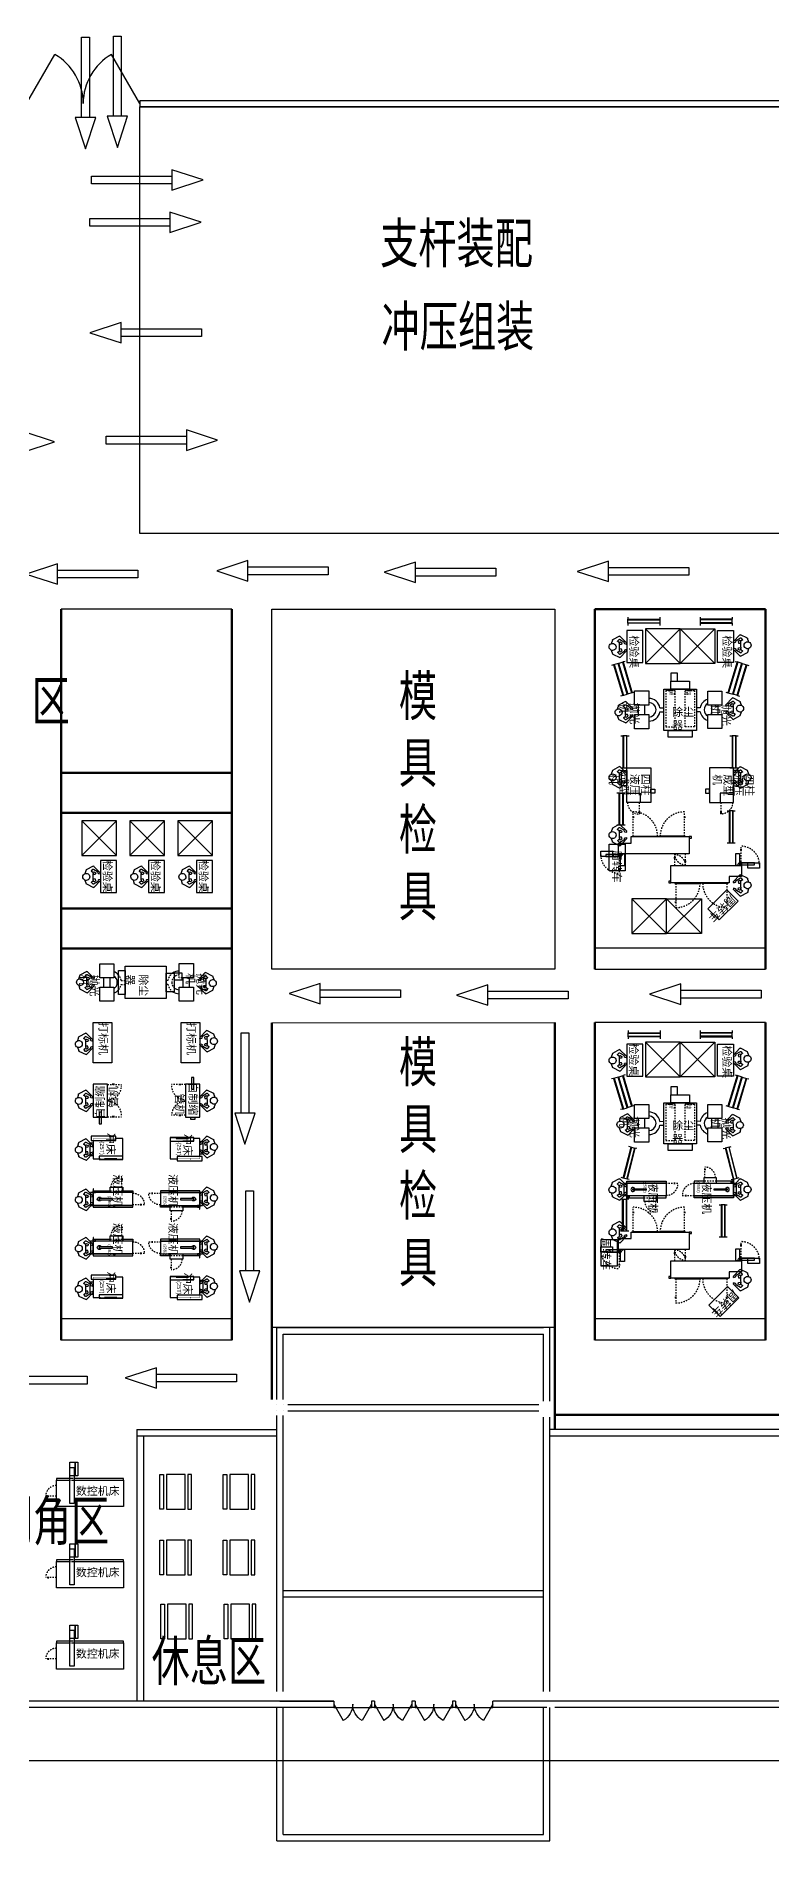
# Model space of a CAD drawing. Header units: millimetres. Extents: x 958 to 636282, y 2095 to 161571.
# Drawn here: x 461509 to 489090, y 2095 to 69744 of the extents above; entities that cross this region are included whole.
import ezdxf

# ---------------------------------------------------------------- set-up
doc = ezdxf.new("R2010")
doc.units = ezdxf.units.MM
doc.linetypes.add('DOT', pattern=[0.25, 0, -0.25])
doc.linetypes.add('JIS_02_1.0', pattern=[2, 1, -1])
for name, color, linetype in [('dl', 3, 'Continuous'), ('wall', 2, 'Continuous'), ('WINDOW', 4, 'Continuous'), ('其他', 7, 'Continuous'), ('区域', 4, 'Continuous'), ('墙体', 7, 'Continuous'), ('标注', 7, 'Continuous'), ('物流动线', 7, 'Continuous'), ('设备', 7, 'Continuous'), ('设备名称', 3, 'Continuous')]:
    doc.layers.add(name, color=color, linetype=linetype)
doc.layers.add('动线', color=2, linetype='Continuous', lineweight=120)
doc.styles.add('1', font='', dxfattribs={"width": 0.7})
doc.styles.get("Standard").update_dxf_attribs({"font": 'arial.ttf'})
doc.styles.get('1').set_extended_font_data('FangSong_GB2312')

# ---------------------------------------------------------------- blocks, each defined once
blk = doc.blocks.new('M_A0GGR')
for p, q in [((-0.5, 0), (-0.25, -0.433)), ((0.5, 0), (0.25, -0.433))]:
    blk.add_line(p, q)
for centre, start, end in [((-0.5, 0), 300, 0), ((0.5, 0), 180, 240)]:
    blk.add_arc(centre, 0.5, start, end)
blk = doc.blocks.new('新弯管机')
for p, q in [((1312, 2306), (1312, 2266)), ((2062, 776), (2062, 851)), ((2062, 776), (2062, 106))]:
    blk.add_line(p, q)
for points in [[(1312, 3276), (1292, 3276), (1292, 2306), (1312, 2306)], [(1312, 1296), (1292, 1296), (1292, 2266), (1312, 2266)], [(1962, 996), (2412, 996), (2412, 851), (1962, 851)]]:
    blk.add_lwpolyline(points, close=True)
blk.add_circle((1992, 796), 7.78)
blk.add_arc((1949, 805), 122, 22.31107, 83.94914)
at = {"layer": '设备', "color": 4, "linetype": 'JIS_02_1.0', "ltscale": 50}
for p, q in [((1292, 3246), (382, 3246)), ((558, 3258), (629, 3258)), ((558, 3235), (629, 3235)), ((1962, 3276), (2362, 3276)), ((2220, 3289), (2291, 3289)), ((2220, 3265), (2291, 3265)), ((1292, 1326), (382, 1326)), ((558, 1337), (629, 1337)), ((558, 1313), (629, 1313)), ((1992, 796), (2682, 796)), ((2519, 808), (2591, 808)), ((2519, 784), (2591, 784))]:
    blk.add_line(p, q, dxfattribs=at)
at = {"layer": '设备'}
for points in [[(1312, 3426), (1372, 3426), (1372, 3506), (1312, 3506)], [(2062, 776), (1982, 776), (1982, 296), (2062, 296)], [(2062, 106), (1862, 106), (1862, 546), (2062, 546)]]:
    blk.add_lwpolyline(points, close=True, dxfattribs=at)
for points in [[(1962, 3426), (1962, 776), (1552, 776), (1552, 1246), (1312, 1246), (1312, 3426), (1962, 3426)], [(1962, 926), (1962, 926), (1962, 776), (2062, 776), (2062, 851)]]:
    blk.add_lwpolyline(points, dxfattribs=at)
at = {"layer": '设备', "color": 4, "linetype": 'JIS_02_1.0', "ltscale": 50}
for centre, radius, start, end in [((1292, 3246), 910, 180, 270), ((1962, 3276), 400, 270, 0), ((1292, 1326), 910, 90, 180), ((1992, 796), 690, 270, 0)]:
    blk.add_arc(centre, radius, start, end, dxfattribs=at)
blk = doc.blocks.new('A$C6195158C')
for p, q in [((0, 230), (0, 310)), ((0, 210), (1200, 210)), ((0, 100), (1200, 100)), ((0, 0), (0, 80)), ((1200, 230), (1200, 310)), ((1200, 0), (1200, 80))]:
    blk.add_line(p, q)
blk.add_lwpolyline([(0, 80), (1200, 80), (1200, 230), (0, 230)], close=True)
blk = doc.blocks.new('A$C35020EBF')
at = {"color": 4, "linetype": 'ByBlock'}
for p, q in [((433, 1338), (16, 925)), ((188, 993), (449, 1142)), ((893, 1106), (456, 1341)), ((473, 1138), (570, 1030)), ((0, 488), (3, 444)), ((11, 913), (6, 870)), ((8, 432), (412, 6)), ((133, 472), (26, 507)), ((31, 850), (140, 881)), ((169, 371), (146, 458)), ((153, 895), (178, 982)), ((433, 202), (177, 359)), ((292, 426), (323, 528)), ((402, 369), (292, 426)), ((412, 976), (300, 923)), ((300, 923), (327, 819)), ((323, 528), (452, 539)), ((327, 819), (457, 804)), ((497, 386), (402, 369)), ((506, 955), (412, 976)), ((434, 2), (879, 224)), ((455, 672), (451, 474)), ((458, 869), (455, 672)), ((558, 310), (458, 205)), ((468, 409), (556, 339)), ((567, 1001), (477, 934)), ((888, 235), (969, 463)), ((975, 863), (902, 1094))]:
    blk.add_line(p, q, dxfattribs=at)
at = {"color": 4, "linetype": 'ByBlock', "extrusion": (0, 0, -1)}
for centre, major_axis, start_param, end_param in [((447, 1324), (-13.8, 13.8), 0.0047193, 1.2803556), ((458, 1125), (-13.8, 13.8), 0.2677317, 1.6252423), ((19, 489), (13.8, 13.8), 3.8592047, 5.8153226), ((22, 446), (13.8, 13.8), 3.1693306, 3.8592047), ((22, 446), (13.8, 13.8), 3.1693306, 3.8592047), ((26, 868), (-13.8, 13.8), 3.6419126, 5.5980305), ((30, 911), (13.8, 13.8), 4.0272342, 4.7171083), ((127, 453), (13.8, 13.8), -0.4678627, 0.5344764), ((134, 900), (-13.8, 13.8), 2.6395735, 3.6419126), ((187, 375), (-13.8, 13.8), 4.4771147, 5.2468654), ((197, 976), (-13.8, 13.8), 5.7811662, 6.550917), ((426, 19), (-13.8, 13.8), 3.4644906, 4.7401269), ((444, 218), (-13.8, 13.8), 3.119604, 4.4771147), ((671, 496), (156, 156), 3.5208135, 3.8272446), ((677, 840), (-156, 156), 5.6299906, 5.9364217), ((544, 323), (-13.8, 13.8), 1.4584834, 3.119604), ((555, 1017), (-13.8, 13.8), 1.6252423, 3.2863628), ((886, 665), (218, 0), 1.181713, 5.1342088), ((870, 241), (13.8, 13.8), 1.1232729, 1.8936943), ((884, 1088), (-13.8, 13.8), 1.2803556, 2.050777), ((886, 665), (-218, 0), 1.9923512, 4.3230417)]:
    blk.add_ellipse(centre, major_axis=major_axis, ratio=1, start_param=start_param, end_param=end_param, dxfattribs=at)
blk = doc.blocks.new('四柱成型液压机')
at = {"layer": '设备', "color": 4}
for p, q in [((4254, 2036), (4354, 2036)), ((4254, 2016), (4354, 2016))]:
    blk.add_line(p, q, dxfattribs=at)
at = {"layer": '设备', "color": 4, "linetype": 'JIS_02_1.0', "ltscale": 50}
blk.add_line((3925, 2026), (4365, 2026), dxfattribs=at)
at = {"layer": '设备'}
for points in [[(2625, 2456), (3925, 2456), (3925, 1556), (2625, 1556)], [(3575, 2456), (3425, 2456), (3425, 2606), (3575, 2606)], [(3925, 1556), (3575, 1556), (3575, 2056), (3925, 2056)], [(2735, 1556), (3305, 1556), (3305, 1356), (2735, 1356)]]:
    blk.add_lwpolyline(points, close=True, dxfattribs=at)
at = {"layer": '设备', "color": 4, "linetype": 'JIS_02_1.0', "ltscale": 50}
blk.add_arc((3925, 2026), 440, 270, 0, dxfattribs=at)
blk = doc.blocks.new('除尘器')
at = {"layer": '设备'}
for points in [[(578, 2144), (828, 2144), (828, 2444), (578, 2444)], [(1278, 1844), (578, 1844), (578, 2144), (1278, 2144)], [(318, 1844), (1538, 1844), (1538, 304), (318, 304)], [(478, 304), (1378, 304), (1378, 54), (478, 54)]]:
    blk.add_lwpolyline(points, close=True, dxfattribs=at)
at = {"layer": '设备', "insert": (631, 1142), "char_height": 300, "width": 978.98, "attachment_point": 1}
blk.add_mtext('除尘器', dxfattribs=at)
blk = doc.blocks.new('3支架')
for p, q in [((210, 529), (210, 609)), ((210, 354), (210, 529)), ((210, 529), (1410, 529)), ((210, 504), (1410, 504)), ((210, 354), (1410, 354)), ((210, 329), (1410, 329)), ((210, 179), (1410, 179)), ((210, 74), (210, 154)), ((210, 154), (1410, 154)), ((1410, 529), (1410, 609)), ((1410, 529), (1410, 354)), ((1410, 74), (1410, 154))]:
    blk.add_line(p, q)
blk.add_lwpolyline([(210, 154), (1410, 154), (1410, 354), (210, 354)], close=True)
blk = doc.blocks.new('长支杆设备群II')
for p, q in [((3035, 4500), (1735, 3200)), ((1735, 4500), (3035, 3200)), ((13158, 3996), (11858, 2696)), ((11858, 3996), (13158, 2696)), ((3035, 1900), (1735, 3200)), ((1735, 1900), (3035, 3200)), ((13158, 1396), (11858, 2696)), ((11858, 1396), (13158, 2696))]:
    blk.add_line(p, q)
for points in [[(1803, 5200), (3003, 5200), (3003, 4600), (1803, 4600)], [(11945, 5371), (12652, 4664), (12228, 4240), (11521, 4947)], [(1735, 4500), (3035, 4500), (3035, 3200), (1735, 3200)], [(11858, 3996), (13158, 3996), (13158, 2696), (11858, 2696)], [(1735, 1900), (3035, 1900), (3035, 3200), (1735, 3200)], [(11858, 1396), (13158, 1396), (13158, 2696), (11858, 2696)], [(1803, 1200), (3003, 1200), (3003, 1800), (1803, 1800)], [(10807, 537), (9807, 537), (9807, 1137), (10807, 1137)]]:
    blk.add_lwpolyline(points, close=True)
at = {"layer": '其他', "color": 2}
blk.add_line((1000, 6400), (1000, 0), dxfattribs=at)
at = {"layer": '其他'}
for p, q in [((13700, 0), (13700, 6400)), ((14500, 0), (14500, 6400))]:
    blk.add_line(p, q, dxfattribs=at)
at = {"layer": '设备'}
for p, q in [((4699, 3956), (4698, 3810)), ((4847, 3956), (4848, 3810)), ((4699, 2444), (4698, 2590)), ((4847, 2444), (4848, 2590))]:
    blk.add_line(p, q, dxfattribs=at)
at = {"layer": '设备', "color": 6, "linetype": 'JIS_02_1.0', "ltscale": 50}
blk.add_line((4003, 2922), (4003, 2932), dxfattribs=at)
at = {"layer": '设备'}
for points in [[(4073, 4235), (4073, 4760), (4598, 4760), (4598, 4235)], [(4948, 4235), (4948, 4760), (5473, 4760), (5473, 4235)], [(4598, 4622), (4598, 4372), (4948, 4372), (4948, 4622)], [(4063, 1490), (4063, 2025), (4598, 2025), (4598, 1490)], [(4598, 1882), (4598, 1632), (4948, 1632), (4948, 1882)], [(4948, 1490), (4948, 2025), (5483, 2025), (5483, 1490)]]:
    blk.add_lwpolyline(points, close=True, dxfattribs=at)
at = {"layer": '设备', "color": 6, "linetype": 'ByBlock', "ltscale": 50}
for points in [[(4053, 3646), (4053, 3656), (4034, 3656), (4034, 3470), (4053, 3470), (4053, 3480), (4044, 3480), (4044, 3646), (4053, 3646), (4053, 3480)], [(4053, 2754), (4053, 2744), (4034, 2744), (4034, 2930), (4053, 2930), (4053, 2920), (4044, 2920), (4044, 2754), (4053, 2754), (4053, 2920)]]:
    blk.add_lwpolyline(points, dxfattribs=at)
at = {"layer": '设备', "color": 6, "linetype": 'JIS_02_1.0', "ltscale": 50}
for points in [[(4053, 3736), (5413, 3736), (5413, 3386), (4053, 3386), (4053, 3736)], [(4053, 2664), (5413, 2664), (5413, 3014), (4053, 3014), (4053, 2664)]]:
    blk.add_lwpolyline(points, dxfattribs=at)
at = {"layer": '设备'}
for centre, radius, start, end in [((4773, 4375), 425, 199.23308, 259.99202), ((4773, 4375), 275, 210.60329, 270), ((4773, 4375), 275, 270, 329.39671), ((4773, 4375), 425, 280.00798, 340.76692), ((4773, 2025), 425, 100.00798, 180), ((4773, 2025), 275, 90, 180), ((4773, 2025), 275, 0, 90), ((4773, 2025), 425, 0, 79.99202)]:
    blk.add_arc(centre, radius, start, end, dxfattribs=at)
at = {"xscale": 0.6000000000252701, "yscale": 0.6000000000203727, "zscale": 0.6000000000000001}
for p, rotation in [((2772, 5209), 91.72114113857661), ((5141, 4926), 91.72114113857661), ((7722, 5209), 91.72114113857661), ((11768, 5209), 91.72114113857661), ((4454, 1413), 271.7211411385766), ((2003, 1188), 271.7211411385766), ((6893, 1188), 271.7211411385766), ((9056, 1188), 271.7211411385766)]:
    blk.add_blockref('A$C35020EBF', p, dxfattribs=dict(at, rotation=rotation))
at = {"rotation": 270}
blk.add_blockref('A$C6195158C', (1300, 5154), dxfattribs=at)
for p in [(5743, 5070), (8555, 4960), (5750, 977)]:
    blk.add_blockref('A$C6195158C', p)
at = {"xscale": -1}
for p, rotation in [((1300, 1246), 270), ((7903, 1142), 180)]:
    blk.add_blockref('A$C6195158C', p, dxfattribs=dict(at, rotation=rotation))
at = {"layer": '其他'}
for name, p, rotation in [('3支架', (2736, 5248), 343.3806844207113), ('除尘器', (5847, 2272), 90)]:
    blk.add_blockref(name, p, dxfattribs=dict(at, rotation=rotation))
at = {"layer": '其他', "xscale": -1, "rotation": 196.6193155794869}
blk.add_blockref('3支架', (2736, 1152), dxfattribs=at)
at = {"layer": '设备', "rotation": 180}
blk.add_blockref('新弯管机', (12570, 6282), dxfattribs=at)
at = {"layer": '设备', "xscale": -1, "rotation": 180}
blk.add_blockref('四柱成型液压机', (4318, 6756), dxfattribs=at)
at = {"layer": '设备'}
for name, p in [('新弯管机', (8216, 118)), ('四柱成型液压机', (4318, -356))]:
    blk.add_blockref(name, p, dxfattribs=at)
at = {"layer": '设备', "char_height": 100, "width": 176.95}
for insert, attachment_point in [((4088, 3614), 1), ((4088, 2786), 7)]:
    blk.add_mtext('\\pxsm0.8;抽屉', dxfattribs=dict(at, insert=insert, attachment_point=attachment_point))
at = {"layer": '设备名称', "color": 3, "char_height": 300, "width": 947.22}
for insert, attachment_point in [((7190, 4413), 7), ((7173, 2050), 1)]:
    blk.add_mtext('\\pxsm0.8;四柱液压成型机', dxfattribs=dict(at, insert=insert, attachment_point=attachment_point))
at = {"layer": '设备名称', "char_height": 300}
for s, insert, width, attachment_point in [('\\pxsm0.8;{\\fSimSun|b0|i0|c134|p2;\\C7;检验桌}', (1985, 5110), 1379.58, 1), ('\\pxsm0.8;抛光机', (4555, 5073), 947.22, 1), ('\\pxsm0.8;{\\fSimSun|b0|i0|c134|p2;\\C7;检验桌}', (1985, 1290), 1693.69, 7), ('\\pxsm0.8;抛光机', (4499, 1640), 947.22, 1), ('\\pxsm0.8;{\\fSimSun|b0|i0|c134|p2;\\C7;周转车}', (10029, 975), 1402.85, 1)]:
    blk.add_mtext(s, dxfattribs=dict(at, insert=insert, width=width, attachment_point=attachment_point))
at = {"layer": '设备名称', "insert": (11900, 5312), "char_height": 300, "width": 1296.12, "attachment_point": 1, "rotation": 315}
blk.add_mtext('\\pxsm0.8;{\\fSimSun|b0|i0|c134|p2;\\C7;周转车}', dxfattribs=at)
blk = doc.blocks.new('Y30-25B2')
at = {"layer": '设备', "color": 4, "linetype": 'JIS_02_1.0', "ltscale": 50}
for p, q in [((1392, 1205), (1392, 1133)), ((1404, 871), (1404, 1271)), ((1415, 1205), (1415, 1133)), ((559, 211), (999, 211)), ((669, 223), (741, 223)), ((669, 199), (741, 199))]:
    blk.add_line(p, q, dxfattribs=at)
at = {"layer": '设备'}
for points in [[(999, 671), (2479, 671), (2479, 741), (1839, 741)], [(1369, 741), (999, 741), (999, 671)]]:
    blk.add_lwpolyline(points, dxfattribs=at)
for points in [[(1369, 671), (1839, 671), (1839, 871), (1369, 871)], [(2469, 671), (2389, 671), (2389, 731), (2469, 731)], [(2479, 671), (2469, 671), (2469, 811), (2479, 811)], [(999, 671), (2479, 671), (2479, 191), (999, 191)], [(999, 191), (2479, 191), (2479, 121), (999, 121)], [(1749, 456), (2249, 456), (2249, 406), (1749, 406)], [(2479, 671), (2579, 671), (2579, 191), (2479, 191)]]:
    blk.add_lwpolyline(points, close=True, dxfattribs=at)
at = {"layer": '设备', "color": 6, "linetype": 'JIS_02_1.0', "ltscale": 50}
blk.add_lwpolyline([(1839, 741), (1369, 741)], dxfattribs=at)
at = {"layer": '设备', "color": 4, "linetype": 'JIS_02_1.0', "ltscale": 50}
for centre, radius, start, end in [((1404, 871), 400, 0, 90), ((999, 211), 440, 90, 180)]:
    blk.add_arc(centre, radius, start, end, dxfattribs=at)
at = {"layer": '设备'}
blk.add_arc((2249, 431), 75, 199.47122, 160.52878, dxfattribs=at)
blk = doc.blocks.new('A$C5E91654F')
for p, q in [((2635, 5136), (1335, 3836)), ((1335, 5136), (2635, 3836)), ((2635, 2536), (1335, 3836)), ((1335, 2536), (2635, 3836))]:
    blk.add_line(p, q)
for points in [[(1403, 5836), (2603, 5836), (2603, 5236), (1403, 5236)], [(10911, 6039), (11618, 5332), (11194, 4907), (10487, 5615)], [(1335, 5136), (2635, 5136), (2635, 3836), (1335, 3836)], [(1335, 2536), (2635, 2536), (2635, 3836), (1335, 3836)], [(1403, 1836), (2603, 1836), (2603, 2436), (1403, 2436)], [(9726, 883), (8726, 883), (8726, 1483), (9726, 1483)]]:
    blk.add_lwpolyline(points, close=True)
at = {"layer": '其他', "color": 2}
blk.add_line((600, 7036), (600, 636), dxfattribs=at)
at = {"layer": '其他'}
for p, q in [((11700, 7036), (11700, 636)), ((12500, 7036), (12500, 636))]:
    blk.add_line(p, q, dxfattribs=at)
at = {"layer": '设备'}
for p, q in [((4299, 4593), (4298, 4446)), ((4447, 4593), (4448, 4446)), ((4299, 3080), (4298, 3226)), ((4447, 3080), (4448, 3226))]:
    blk.add_line(p, q, dxfattribs=at)
at = {"layer": '设备', "color": 6, "linetype": 'JIS_02_1.0', "ltscale": 50}
blk.add_line((3603, 3558), (3603, 3568), dxfattribs=at)
at = {"layer": '设备'}
for points in [[(3673, 4871), (3673, 5396), (4198, 5396), (4198, 4871)], [(4198, 5259), (4198, 5009), (4548, 5009), (4548, 5259)], [(4548, 4871), (4548, 5396), (5073, 5396), (5073, 4871)], [(3663, 2126), (3663, 2661), (4198, 2661), (4198, 2126)], [(4198, 2519), (4198, 2269), (4548, 2269), (4548, 2519)], [(4548, 2126), (4548, 2661), (5083, 2661), (5083, 2126)]]:
    blk.add_lwpolyline(points, close=True, dxfattribs=at)
at = {"layer": '设备', "color": 6, "linetype": 'ByBlock', "ltscale": 50}
for points in [[(3653, 4282), (3653, 4292), (3634, 4292), (3634, 4106), (3653, 4106), (3653, 4116), (3644, 4116), (3644, 4282), (3653, 4282), (3653, 4116)], [(3653, 3390), (3653, 3380), (3634, 3380), (3634, 3567), (3653, 3567), (3653, 3557), (3644, 3557), (3644, 3390), (3653, 3390), (3653, 3557)]]:
    blk.add_lwpolyline(points, dxfattribs=at)
at = {"layer": '设备', "color": 6, "linetype": 'JIS_02_1.0', "ltscale": 50}
for points in [[(3653, 4372), (5013, 4372), (5013, 4022), (3653, 4022), (3653, 4372)], [(3653, 3300), (5013, 3300), (5013, 3650), (3653, 3650), (3653, 3300)]]:
    blk.add_lwpolyline(points, dxfattribs=at)
at = {"layer": '设备'}
for centre, radius, start, end in [((4373, 5011), 425, 199.23308, 259.99202), ((4373, 5011), 275, 210.60329, 270), ((4373, 5011), 275, 270, 329.39671), ((4373, 5011), 425, 280.00798, 340.76692), ((4373, 2661), 425, 100.00798, 180), ((4373, 2661), 275, 90, 180), ((4373, 2661), 275, 0, 90), ((4373, 2661), 425, 0, 79.99202)]:
    blk.add_arc(centre, radius, start, end, dxfattribs=at)
at = {"xscale": 0.6000000000235218, "yscale": 0.6000000000203727, "zscale": 0.6000000000000001}
for p, rotation in [((2371, 5845), 91.72114113302071), ((4854, 5558), 91.72114113302071), ((7268, 5845), 91.72114113302071), ((10660, 5845), 91.72114113302071), ((4004, 2120), 271.7211411330207), ((1603, 1824), 271.7211411330207), ((6445, 1818), 271.7211411330207), ((8046, 1824), 271.7211411330207)]:
    blk.add_blockref('A$C35020EBF', p, dxfattribs=dict(at, rotation=rotation))
for p, rotation in [((900, 5790), 270), ((5321, 5453), 14.12290162912831)]:
    blk.add_blockref('A$C6195158C', p, dxfattribs=dict(rotation=rotation))
blk.add_blockref('A$C6195158C', (7430, 5296))
at = {"xscale": -1}
for p, rotation in [((900, 1883), 270), ((5321, 2219), 165.8770983708717), ((7210, 1909), 180)]:
    blk.add_blockref('A$C6195158C', p, dxfattribs=dict(at, rotation=rotation))
at = {"layer": '其他'}
for name, p, rotation in [('3支架', (2336, 5884), 343.3806844190269), ('除尘器', (5447, 2908), 90)]:
    blk.add_blockref(name, p, dxfattribs=dict(at, rotation=rotation))
at = {"layer": '其他', "xscale": -1, "rotation": 196.6193155809731}
blk.add_blockref('3支架', (2336, 1788), dxfattribs=at)
at = {"layer": '设备'}
for name, p, rotation in [('新弯管机', (11490, 6918), 180), ('Y30-25B2', (7284, 3358), 90), ('Y30-25B2', (6422, 4315), 270)]:
    blk.add_blockref(name, p, dxfattribs=dict(at, rotation=rotation))
blk.add_blockref('新弯管机', (7136, 754), dxfattribs=at)
at = {"layer": '设备', "char_height": 100, "width": 176.95}
for insert, attachment_point in [((3688, 4250), 1), ((3688, 3422), 7)]:
    blk.add_mtext('\\pxsm0.8;抽屉', dxfattribs=dict(at, insert=insert, attachment_point=attachment_point))
at = {"layer": '设备名称', "char_height": 300}
for s, insert, width, attachment_point in [('\\pxsm0.8;{\\fSimSun|b0|i0|c134|p2;\\C7;检验桌}', (1451, 5747), 1358.03, 1), ('\\pxsm0.8;抛光机', (4155, 5709), 947.22, 1), ('\\pxsm0.8;液压机\\P{\\H0.33333x;(25B2)}', (6556, 4980), 1584.49, 1), ('\\pxsm0.8;液压机\\P{\\H0.33333x;(25B2)}', (6554, 2970), 1584.49, 1), ('\\pxsm0.8;{\\fSimSun|b0|i0|c134|p2;\\C7;检验桌}', (1378, 1914), 1321.53, 7), ('\\pxsm0.8;抛光机', (4099, 2276), 947.22, 1), ('\\pxsm0.8;{\\fSimSun|b0|i0|c134|p2;\\C7;周转车}', (8655, 1207), 1419.45, 1)]:
    blk.add_mtext(s, dxfattribs=dict(at, insert=insert, width=width, attachment_point=attachment_point))
at = {"layer": '设备名称', "insert": (10809, 6050), "char_height": 300, "width": 1495.89, "attachment_point": 1, "rotation": 315}
blk.add_mtext('\\pxsm0.8;{\\fSimSun|b0|i0|c134|p2;\\C7;周转车}', dxfattribs=at)
blk = doc.blocks.new('JB23-25')
at = {"layer": '设备'}
for points in [[(7041, 6167), (7271, 6167)], [(7041, 5487), (7041, 6167)], [(8151, 6067), (8151, 5407), (7891, 5407)]]:
    blk.add_lwpolyline(points, dxfattribs=at)
for points in [[(7271, 6197), (8151, 6197), (8151, 6067), (7271, 6067)], [(7931, 6167), (7471, 6167), (7471, 6187), (7931, 6187)], [(7041, 6057), (6931, 6057), (6931, 5577), (7041, 5577)], [(7891, 5327), (6961, 5327), (6961, 5487), (7891, 5487)]]:
    blk.add_lwpolyline(points, close=True, dxfattribs=at)
at = {"layer": '设备', "color": 6, "linetype": 'DOT', "ltscale": 50}
for points in [[(7271, 6167), (8151, 6167), (8151, 6067)], [(7891, 5407), (7041, 5407), (7041, 5487)]]:
    blk.add_lwpolyline(points, dxfattribs=at)
blk = doc.blocks.new('A$C33EF0032')
at = {"layer": '设备', "color": 6, "linetype": 'JIS_02_1.0', "ltscale": 50}
for p, q in [((636, 2920), (636, 2853)), ((784, 2920), (784, 2853)), ((636, 1167), (636, 1313)), ((784, 1167), (785, 1313))]:
    blk.add_line(p, q, dxfattribs=at)
at = {"layer": '设备'}
blk.add_line((631, 1313), (789, 1313), dxfattribs=at)
for points in [[(360, 3338), (0, 3338), (0, 3873), (535, 3873)], [(535, 3873), (535, 3453)]]:
    blk.add_lwpolyline(points, dxfattribs=at)
at = {"layer": '设备', "color": 6, "linetype": 'JIS_02_1.0', "ltscale": 50}
blk.add_lwpolyline([(535, 3453), (535, 3338), (360, 3338)], dxfattribs=at)
at = {"layer": '设备'}
for points in [[(885, 3481), (885, 3731), (535, 3731), (535, 3481)], [(1420, 3873), (1420, 3338), (885, 3338), (885, 3873)], [(535, 888), (535, 363), (10, 363), (10, 888)], [(885, 501), (885, 751), (535, 751), (535, 501)], [(1410, 888), (1410, 363), (885, 363), (885, 888)]]:
    blk.add_lwpolyline(points, close=True, dxfattribs=at)
for centre, radius, start, end in [((710, 3338), 425, 180, 214.56032), ((710, 3338), 275, 317.72209, 0), ((710, 3338), 425, 325.43968, 0), ((710, 748), 425, 130.38745, 160.76692), ((710, 748), 275, 90, 149.39671), ((710, 748), 275, 30.60329, 90), ((710, 748), 425, 19.23308, 49.61255)]:
    blk.add_arc(centre, radius, start, end, dxfattribs=at)
at = {"layer": '设备', "color": 6, "linetype": 'JIS_02_1.0', "ltscale": 50}
for centre, radius, start, end in [((710, 3338), 425, 214.56032, 259.99202), ((710, 3338), 275, 180, 270), ((710, 3338), 275, 270, 317.72209), ((710, 3338), 425, 280.00798, 325.43968), ((710, 748), 425, 100.00798, 130.38745), ((710, 748), 425, 49.61255, 79.99202)]:
    blk.add_arc(centre, radius, start, end, dxfattribs=at)
at = {"layer": '设备'}
blk.add_blockref('除尘器', (-218, 1009), dxfattribs=at)
at = {"layer": '设备名称', "char_height": 300, "width": 947.22, "attachment_point": 1}
for insert in [(365, 4312), (421, 317)]:
    blk.add_mtext('\\pxsm0.8;抛光机', dxfattribs=dict(at, insert=insert))
blk = doc.blocks.new('A$C4B1044F8')
at = {"layer": '其他'}
for p, q in [((6400, 800), (0, 800)), ((6400, 0), (0, 0))]:
    blk.add_line(p, q, dxfattribs=at)
at = {"layer": '设备', "color": 4, "linetype": 'JIS_02_1.0', "ltscale": 50}
for p, q in [((1740, 9588), (2260, 9588)), ((4660, 9588), (4140, 9588)), ((1740, 8372), (2260, 8372)), ((4660, 8430), (4140, 8430))]:
    blk.add_line(p, q, dxfattribs=at)
at = {"layer": '设备', "color": 4}
for p, q in [((1994, 9598), (1912, 9598)), ((1994, 9578), (1912, 9578)), ((4406, 9598), (4488, 9598)), ((4406, 9578), (4488, 9578)), ((1994, 8382), (1912, 8382)), ((1994, 8362), (1912, 8362)), ((4406, 8440), (4488, 8440)), ((4406, 8420), (4488, 8420))]:
    blk.add_line(p, q, dxfattribs=at)
at = {"layer": '设备'}
for points in [[(1200, 10400), (1200, 11900), (1900, 11900), (1900, 10400)], [(4500, 10400), (4500, 11900), (5200, 11900), (5200, 10400)], [(4975, 9410), (4975, 9850), (4885, 9850), (4885, 9410)], [(1425, 8550), (1425, 8110), (1515, 8110), (1515, 8550)], [(5005, 8360), (5005, 8270), (4855, 8270), (4855, 8360)]]:
    blk.add_lwpolyline(points, close=True, dxfattribs=at)
for points in [[(1740, 8360), (1740, 9600), (1200, 9600), (1200, 8360), (1425, 8360)], [(4660, 9600), (4660, 8360), (5200, 8360), (5200, 9600), (4975, 9600)], [(4885, 9600), (4660, 9600)], [(1515, 8360), (1740, 8360)]]:
    blk.add_lwpolyline(points, dxfattribs=at)
at = {"layer": '设备', "color": 6, "linetype": 'JIS_02_1.0', "ltscale": 10}
for points in [[(4975, 9600), (4885, 9600)], [(1425, 8360), (1515, 8360)]]:
    blk.add_lwpolyline(points, dxfattribs=at)
at = {"layer": '设备', "color": 4, "linetype": 'JIS_02_1.0', "ltscale": 50}
for centre, start, end in [((1740, 9530), 270, 0), ((4660, 9530), 180, 270), ((1740, 8430), 0, 90), ((4660, 8430), 90, 180)]:
    blk.add_arc(centre, 520, start, end, dxfattribs=at)
at = {"xscale": 0.6000000000107248, "yscale": 0.6000000000203727, "zscale": 0.6000000000000001}
for p, rotation in [((1226, 13831), 181.7211411386183), ((5162, 12967), 1.721141138618356), ((1181, 11515), 181.7211411386183), ((5207, 10793), 1.721141138618356), ((1181, 9382), 181.7211411386183), ((5207, 8561), 1.721141138618356), ((1181, 7552), 181.7211411386183), ((5207, 6828), 1.721141138618356), ((1181, 5672), 181.7211411386183), ((5207, 4919), 1.721141138618356), ((1181, 3852), 181.7211411386183), ((5207, 3085), 1.721141138618356), ((1181, 2331), 181.7211411386183), ((5207, 1602), 1.721141138618356)]:
    blk.add_blockref('A$C35020EBF', p, dxfattribs=dict(at, rotation=rotation))
at = {"layer": '标注', "rotation": 270}
blk.add_blockref('A$C33EF0032', (1082, 14120), dxfattribs=at)
at = {"layer": '设备', "xscale": -1, "rotation": 180}
for name, p in [('JB23-25', (-5841, 12967)), ('Y30-25B2', (2721, 5721)), ('Y30-25B2', (2721, 3901)), ('JB23-25', (-5841, 7767))]:
    blk.add_blockref(name, p, dxfattribs=at)
at = {"layer": '设备', "xscale": -1}
for name, p in [('JB23-25', (12241, 1393)), ('Y30-25B2', (3679, 4859)), ('Y30-25B2', (3679, 3039)), ('JB23-25', (12241, -3807))]:
    blk.add_blockref(name, p, dxfattribs=at)
at = {"layer": '设备名称', "char_height": 300, "attachment_point": 3}
for s, insert, width, rotation in [('\\pxsm0.8;{\\fSimSun|b0|i0|c134|p2;打标机}', (1728, 10692), 1557.99, 270), ('\\pxsm0.8;{\\fSimSun|b0|i0|c134|p2;打标机}', (5028, 10692), 1333.29, 270), ('自制缩管机', (1308, 9530), 1226.08, 90), ('自制缩管机', (5092, 8430), 1226.08, 270), ('\\pxsm0.8;冲床\\P{\\H0.5x;(25T)}', (2009, 6948), 947.22, 270), ('\\pxsm0.8;冲床\\P{\\H0.5x;(25T)}', (4892, 6909), 947.22, 270), ('\\pxsm0.8;液压机\\P{\\H0.33333x;(25B2)}', (2264, 4991), 1584.49, 270), ('\\pxsm0.8;液压机\\P{\\H0.33333x;(25B2)}', (4344, 4993), 1584.49, 270), ('\\pxsm0.8;液压机\\P{\\H0.33333x;(25B2)}', (2264, 3171), 1584.49, 270), ('\\pxsm0.8;液压机\\P{\\H0.33333x;(25B2)}', (4344, 3173), 1584.49, 270), ('\\pxsm0.8;冲床\\P{\\H0.5x;(25T)}', (2009, 1748), 947.22, 270), ('\\pxsm0.8;冲床\\P{\\H0.5x;(25T)}', (4892, 1709), 947.22, 270)]:
    blk.add_mtext(s, dxfattribs=dict(at, insert=insert, width=width, rotation=rotation))
blk = doc.blocks.new('数控机床')
at = {"color": 4, "linetype": 'JIS_02_1.0', "ltscale": 50}
for p, q in [((2851, 946), (3251, 946)), ((3185, 958), (3113, 958)), ((3185, 934), (3113, 934))]:
    blk.add_line(p, q, dxfattribs=at)
for points in [[(331, 1326), (2851, 1326), (2851, 346), (2351, 346)], [(2181, 346), (331, 346), (331, 1326)], [(331, 346), (331, 276), (2181, 276)], [(2351, 276), (2851, 276), (2851, 346)]]:
    blk.add_lwpolyline(points)
for points in [[(2181, 1216), (2351, 1216), (2351, -134), (2181, -134)], [(2151, -324), (2051, -324), (2051, 176), (2151, 176)], [(2151, 176), (2351, 176), (2351, -324), (2151, -324)]]:
    blk.add_lwpolyline(points, close=True)
at = {"color": 6, "linetype": 'JIS_02_1.0', "ltscale": 20}
for points in [[(2351, 346), (2181, 346)], [(2181, 276), (2351, 276)]]:
    blk.add_lwpolyline(points, dxfattribs=at)
at = {"color": 4, "linetype": 'JIS_02_1.0', "ltscale": 50}
blk.add_arc((2851, 946), 400, 270, 0, dxfattribs=at)

msp = doc.modelspace()

# ---------------------------------------------------------------- linework, layer by layer
for p, q in [((521219.068, 67095.334), (465399.059, 67095.323)), ((521219.068, 67095.334), (465399.059, 67095.323)), ((521219.068, 67095.334), (465399.059, 67095.323)), ((472675.431, 7335.325), (450469.07, 7335.321)), ((490229.07, 7335.328), (478625.046, 7335.326))]:
    msp.add_line(p, q)
for points in [[(465399.059, 67335.323), (465399.059, 67095.323)], [(470529.046, 18635.326), (470529.046, 21333.212), (470769.045, 21335.326)], [(470769.045, 21335.326), (480529.045, 21335.326)], [(470769.046, 18635.326), (470769.045, 21095.326)], [(470769.045, 21095.326), (480529.045, 21095.326)], [(480769.046, 18575.326), (480769.046, 21335.59), (480529.045, 21335.326)], [(480529.046, 18575.326), (480529.045, 21095.326)], [(470529.046, 18455.326), (470529.046, 18455.349)], [(470769.045, 18455.326), (470769.069, 18455.326)], [(470769.046, 18455.303), (470769.046, 18455.326)], [(470949.069, 18455.326), (480349.069, 18455.326)], [(470529.046, 18215.303), (470529.046, 18215.326)], [(470529.046, 16915.326), (470529.046, 18035.326)], [(470769.045, 18215.326), (470769.069, 18215.326)], [(470769.046, 18215.326), (470769.046, 18215.349)], [(470769.046, 16915.326), (470769.046, 18035.326)], [(470949.069, 18215.326), (480349.069, 18215.326)], [(480529.046, 16915.326), (480529.046, 17975.326)], [(480769.046, 16915.326), (480769.046, 17975.326)], [(470529.046, 7695.335), (470529.046, 16915.326)], [(470769.046, 17335.326), (470769.069, 17335.326)], [(470769.046, 17095.326), (470769.069, 17095.326)], [(470769.046, 7695.335), (470769.046, 16915.326)], [(480529.046, 17335.326), (480529.069, 17335.326)], [(480529.046, 17095.326), (480529.069, 17095.326)], [(480529.046, 7695.335), (480529.046, 16915.326)], [(480769.046, 7695.335), (480769.046, 16915.326)], [(470769.045, 11485.326), (480529.045, 11485.326)], [(470769.045, 11245.326), (480529.045, 11245.326)], [(470529.046, 2095.324), (470529.045, 7095.324)], [(470651.431, 7335.324), (472675.431, 7335.324), (472675.431, 7095.325)], [(470769.046, 2335.324), (470769.045, 7095.324)], [(480649.046, 7095.339), (478625.046, 7095.339), (478625.046, 7335.326)], [(480529.046, 2335.339), (480529.046, 7095.335)], [(480769.046, 2095.339), (480769.046, 7095.335)], [(470529.046, 2095.324), (480769.046, 2095.339)], [(470769.046, 2335.324), (480529.046, 2335.339)]]:
    msp.add_lwpolyline(points)
at = {"layer": 'dl'}
msp.add_line((538839.07, 5095.337), (401859.07, 5095.312), dxfattribs=at)
at = {"layer": 'wall'}
for p, q in [((465399.059, 67335.323), (521219.068, 67335.334)), ((472675.431, 7095.325), (399859.07, 7095.311)), ((540239.062, 7095.325), (480949.07, 7095.311))]:
    msp.add_line(p, q, dxfattribs=at)
at = {"layer": 'WINDOW'}
for p, q in [((472675.431, 7095.325), (474075.431, 7095.325)), ((474195.431, 7335.325), (474075.431, 7335.325)), ((474075.431, 7335.325), (474075.431, 7095.325)), ((474195.431, 7095.325), (474075.431, 7095.325)), ((474195.431, 7335.325), (474195.431, 7095.325)), ((474195.431, 7095.325), (475595.431, 7095.325)), ((475715.431, 7335.325), (475595.431, 7335.325)), ((475595.431, 7335.325), (475595.431, 7095.325)), ((475715.431, 7095.325), (475595.431, 7095.325)), ((475715.431, 7335.325), (475715.431, 7095.325)), ((475715.431, 7095.325), (477115.431, 7095.325)), ((477235.431, 7335.325), (477115.431, 7335.325)), ((477115.431, 7335.325), (477115.431, 7095.325)), ((477235.431, 7095.325), (477115.431, 7095.325)), ((477235.431, 7335.325), (477235.431, 7095.325)), ((477235.431, 7095.325), (478635.431, 7095.325))]:
    msp.add_line(p, q, dxfattribs=at)
at = {"layer": '其他', "color": 0, "ltscale": 10}
for points in [[(466287.865, 15833.169), (466287.865, 14533.169), (466148.606, 14533.169), (466148.606, 15833.169)], [(466393.057, 15833.169), (466393.057, 14533.169), (467093.057, 14533.169), (467093.057, 15833.169)], [(467198.248, 15833.169), (467198.248, 14533.169), (467337.507, 14533.169), (467337.507, 15833.169)], [(468659.773, 15830.433), (468659.773, 14530.433), (468520.514, 14530.433), (468520.514, 15830.433)], [(468764.964, 15830.433), (468764.964, 14530.433), (469464.964, 14530.433), (469464.964, 15830.433)], [(469570.156, 15830.433), (469570.156, 14530.433), (469709.415, 14530.433), (469709.415, 15830.433)], [(466287.865, 13367.87), (466287.865, 12067.87), (466148.606, 12067.87), (466148.606, 13367.87)], [(466393.057, 13367.87), (466393.057, 12067.87), (467093.057, 12067.87), (467093.057, 13367.87)], [(467198.248, 13367.87), (467198.248, 12067.87), (467337.507, 12067.87), (467337.507, 13367.87)], [(468659.773, 13365.134), (468659.773, 12065.134), (468520.514, 12065.134), (468520.514, 13365.134)], [(468764.964, 13365.134), (468764.964, 12065.134), (469464.964, 12065.134), (469464.964, 13365.134)], [(469570.156, 13365.134), (469570.156, 12065.134), (469709.415, 12065.134), (469709.415, 13365.134)], [(466328.141, 10971.611), (466328.141, 9671.611), (466188.882, 9671.611), (466188.882, 10971.611)], [(466433.333, 10971.611), (466433.333, 9671.611), (467133.333, 9671.611), (467133.333, 10971.611)], [(467238.524, 10971.611), (467238.524, 9671.611), (467377.783, 9671.611), (467377.783, 10971.611)], [(468700.049, 10968.875), (468700.049, 9668.875), (468560.79, 9668.875), (468560.79, 10968.875)], [(468805.24, 10968.875), (468805.24, 9668.875), (469505.24, 9668.875), (469505.24, 10968.875)], [(469610.432, 10968.875), (469610.432, 9668.875), (469749.691, 9668.875), (469749.691, 10968.875)]]:
    msp.add_lwpolyline(points, close=True, dxfattribs=at)
at = {"layer": '动线'}
for p, q in [((462449.059, 20865.328), (462449.054, 48265.315)), ((468849.059, 48265.316), (468849.059, 20865.328)), ((488849.068, 48265.32), (482449.068, 48265.319)), ((482449.068, 34765.327), (482449.068, 48265.32)), ((488849.068, 48265.321), (488849.068, 34765.327)), ((462449.055, 42127.443), (468849.059, 42127.443)), ((468849.055, 40627.446), (462449.055, 40627.445)), ((468849.056, 37044.869), (462449.056, 37044.868)), ((468849.056, 37044.869), (462449.056, 37044.868)), ((468849.057, 35544.869), (462449.057, 35544.868)), ((470349.069, 18635.326), (470349.06, 32760.203)), ((480949.069, 17515.335), (480949.068, 32765.237)), ((482449.068, 20865.328), (482449.068, 32765.328)), ((488849.068, 32765.328), (488849.068, 20865.328)), ((531019.059, 18065.328), (480949.069, 18065.328))]:
    msp.add_line(p, q, dxfattribs=at)
at = {"layer": '区域'}
msp.add_line((468849.059, 48265.316), (462449.054, 48265.315), dxfattribs=at)
for points in [[(491619.059, 51096.002), (465399.059, 51096.002), (465399.059, 67095.323), (491619.059, 67095.328)], [(470349.059, 48265.317), (480948.331, 48265.317), (480948.331, 34765.327), (470349.059, 34765.327)], [(470349.06, 32760.203), (480949.068, 32765.328), (480949.068, 21335.788), (470349.067, 21333.212)]]:
    msp.add_lwpolyline(points, close=True, dxfattribs=at)
at = {"layer": '墙体'}
for p, q in [((465289.046, 17515.311), (470529.046, 17515.312)), ((465289.046, 17275.336), (470529.046, 17275.337)), ((465289.047, 17515.311), (465289.047, 7335.323)), ((465529.046, 17275.336), (465529.047, 7335.323)), ((531019.069, 17515.326), (480769.046, 17515.326)), ((480769.046, 17275.326), (531019.069, 17275.334))]:
    msp.add_line(p, q, dxfattribs=at)
at = {"layer": '物流动线', "color": 6}
for points in [[(463506.388, 66693.604), (463214.753, 66693.604), (463214.753, 69700.352), (463506.388, 69700.352)], [(463360.57, 65522.925), (463743.324, 66693.604), (462977.817, 66693.604)], [(467695.901, 62764.656), (466525.223, 63147.409), (466525.223, 62381.903)], [(466525.223, 62910.474), (466525.223, 62618.839), (463518.475, 62618.839), (463518.475, 62910.474)]]:
    msp.add_lwpolyline(points, close=True, dxfattribs=at)
at = {"layer": '物流动线', "color": 2}
for points in [[(464701.599, 66737.397), (464409.964, 66737.397), (464409.964, 69744.144), (464701.599, 69744.144)], [(464555.782, 65566.718), (464938.535, 66737.397), (464173.028, 66737.397)], [(466597.825, 64497.516), (466597.825, 64205.881), (463591.077, 64205.881), (463591.077, 64497.516)], [(467768.503, 64351.698), (466597.825, 64734.452), (466597.825, 63968.945)]]:
    msp.add_lwpolyline(points, close=True, dxfattribs=at)
at = {"layer": '物流动线', "color": 4}
for points in [[(463526.396, 58625.687), (464697.074, 58242.934), (464697.074, 59008.44)], [(464697.074, 58479.87), (464697.074, 58771.504), (467703.822, 58771.504), (467703.822, 58479.87)]]:
    msp.add_lwpolyline(points, close=True, dxfattribs=at)
at = {"layer": '物流动线', "color": 3}
for points in [[(462196.859, 54537.473), (461026.181, 54920.226), (461026.181, 54154.72)], [(468313.131, 54599.171), (467142.452, 54981.924), (467142.452, 54216.417)], [(467142.452, 54744.988), (467142.452, 54453.353), (464135.705, 54453.353), (464135.705, 54744.988)], [(468281.088, 49701.474), (469451.767, 49318.721), (469451.767, 50084.228)], [(481795.53, 49680.297), (482966.208, 49297.544), (482966.208, 50063.05)], [(461140.924, 49580.472), (462311.603, 49197.719), (462311.603, 49963.226)], [(462311.603, 49434.655), (462311.603, 49726.29), (465318.35, 49726.29), (465318.35, 49434.655)], [(469451.767, 49555.657), (469451.767, 49847.292), (472458.514, 49847.292), (472458.514, 49555.657)], [(474562.086, 49648.764), (475732.765, 49266.01), (475732.765, 50031.517)], [(475732.765, 49502.946), (475732.765, 49794.581), (478739.513, 49794.581), (478739.513, 49502.946)], [(482966.208, 49534.48), (482966.208, 49826.114), (485972.956, 49826.114), (485972.956, 49534.48)], [(470989.783, 33853.63), (472160.461, 33470.877), (472160.461, 34236.384)], [(472160.461, 33707.813), (472160.461, 33999.448), (475167.209, 33999.448), (475167.209, 33707.813)], [(477270.781, 33800.92), (478441.46, 33418.166), (478441.46, 34183.673)], [(478441.46, 33655.102), (478441.46, 33946.737), (481448.207, 33946.737), (481448.207, 33655.102)], [(484504.224, 33832.453), (485674.903, 33449.7), (485674.903, 34215.206)], [(485674.903, 33686.635), (485674.903, 33978.27), (488681.651, 33978.27), (488681.651, 33686.635)], [(469482.97, 29377.063), (469191.336, 29377.063), (469191.336, 32383.811), (469482.97, 32383.811)], [(469337.153, 28206.385), (469719.906, 29377.063), (468954.4, 29377.063)], [(469659.017, 23458.102), (469367.382, 23458.102), (469367.382, 26464.85), (469659.017, 26464.85)], [(469513.2, 22287.423), (469895.953, 23458.102), (469130.446, 23458.102)], [(464846.645, 19446.98), (466017.324, 19064.226), (466017.324, 19829.733)], [(460420.434, 19219.555), (460420.434, 19511.19), (463427.182, 19511.19), (463427.182, 19219.555)], [(466017.324, 19301.162), (466017.324, 19592.797), (469024.071, 19592.797), (469024.071, 19301.162)]]:
    msp.add_lwpolyline(points, close=True, dxfattribs=at)
at = {"layer": '设备'}
for p, q in [((463222.317, 39027.445), (464522.317, 40327.445)), ((463222.317, 40327.445), (464522.317, 39027.445)), ((465022.317, 39027.445), (466322.317, 40327.445)), ((465022.317, 40327.445), (466322.317, 39027.445)), ((466822.317, 39027.445), (468122.317, 40327.445)), ((466822.317, 40327.445), (468122.317, 39027.445))]:
    msp.add_line(p, q, dxfattribs=at)
for points in [[(463222.317, 40327.445), (463222.317, 39027.445), (464522.317, 39027.445), (464522.317, 40327.445)], [(465022.317, 40327.445), (465022.317, 39027.445), (466322.317, 39027.445), (466322.317, 40327.445)], [(466822.317, 40327.445), (466822.317, 39027.445), (468122.317, 39027.445), (468122.317, 40327.445)], [(463922.737, 38844.868), (463922.737, 37644.868), (464522.737, 37644.868), (464522.737, 38844.868)], [(465722.737, 38844.868), (465722.737, 37644.868), (466322.737, 37644.868), (466322.737, 38844.868)], [(467522.737, 38844.868), (467522.737, 37644.868), (468122.737, 37644.868), (468122.737, 38844.868)]]:
    msp.add_lwpolyline(points, close=True, dxfattribs=at)

# ---------------------------------------------------------------- block references
at = {"layer": 'WINDOW', "xscale": 4250, "yscale": 4250, "zscale": 4250, "rotation": 180}
msp.add_blockref('M_A0GGR', (463274.046, 67219.133), dxfattribs=at)
at = {"layer": 'WINDOW', "xscale": -1400, "yscale": 1400, "zscale": 1400}
for p in [(473375.431, 7215.325), (474895.431, 7215.325), (476415.431, 7215.325), (477935.431, 7215.325)]:
    msp.add_blockref('M_A0GGR', p, dxfattribs=at)
at = {"layer": '设备'}
for name, p, rotation in [('长支杆设备群II', (482449.068, 49265.327), 270), ('A$C5E91654F', (481812.951, 33365.328), 270), ('数控机床', (465120.006, 15961.252), 180), ('数控机床', (465120.006, 12911.252), 180), ('数控机床', (465120.006, 9861.252), 180)]:
    msp.add_blockref(name, p, dxfattribs=dict(at, rotation=rotation))
at = {"layer": '设备', "xscale": 0.6000000000089765, "yscale": 0.5999999999767169, "zscale": 0.6000000000000001, "rotation": 181.7211411330624}
for p in [(463910.986, 38644.928), (465710.986, 38644.928), (467510.986, 38644.928)]:
    msp.add_blockref('A$C35020EBF', p, dxfattribs=at)
at = {"layer": '设备'}
msp.add_blockref('A$C4B1044F8', (462449.059, 20865.328), dxfattribs=at)

# ---------------------------------------------------------------- texts
at = {"char_height": 1500, "attachment_point": 1, "style": '1'}
for s, insert, width in [('支杆装配', (474404.266, 62734.71), 7450.04021), ('冲压组装', (474454.422, 59620.485), 7450.04021), ('空 箱 放 置 区', (452756.265, 45581.324), 15004.84403), ('模具检具', (475105.077, 45766.537), 1461.07271), ('模具检具', (475110.415, 32043.439), 1461.07271), ('平头倒角区', (457092.711, 14847.579), 7615.36816), ('休息区', (465837.073, 9592.419), 6373.89131)]:
    msp.add_mtext(s, dxfattribs=dict(at, insert=insert, width=width))
at = {"layer": '设备', "char_height": 300, "width": 1882.66739, "attachment_point": 7, "rotation": 270}
for insert in [(464002.679, 38864.907), (465802.679, 38864.907), (467602.679, 38864.907)]:
    msp.add_mtext('\\pxsm0.8;{\\fSimSun|b0|i0|c134|p2;\\C7;检验桌}', dxfattribs=dict(at, insert=insert))
at = {"layer": '设备名称', "char_height": 300, "width": 1665.21731, "attachment_point": 1}
for insert in [(463001.24, 15359.599), (463001.24, 12309.599), (463001.24, 9259.599)]:
    msp.add_mtext('{\\fFangSong_GB2312|b0|i0|c134|p49;数控机床}', dxfattribs=dict(at, insert=insert))

doc.saveas('drawing.dxf')
